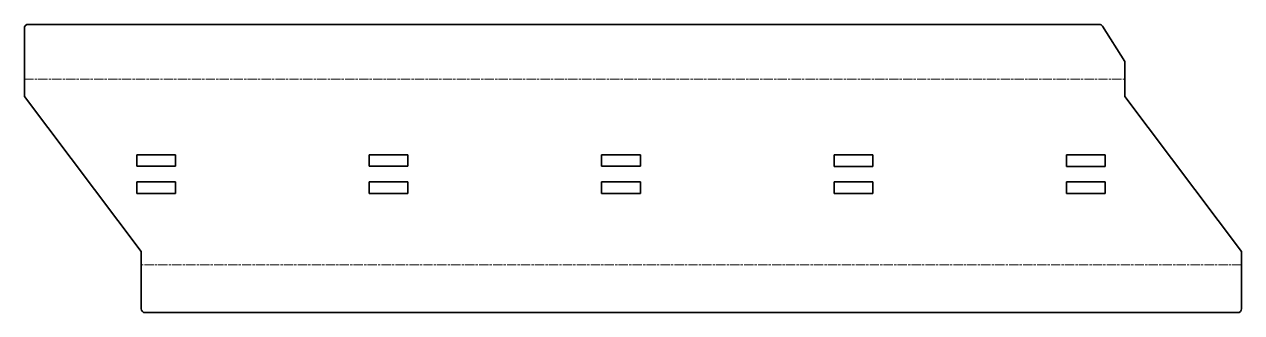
# Model space of a CAD drawing. Header units: millimetres. Extents: x 0 to 314, y 0 to 74.
import ezdxf

# ---------------------------------------------------------------- set-up
doc = ezdxf.new("R2010")
doc.units = ezdxf.units.MM
doc.linetypes.add('Chain', pattern=[13.68, 9.12, -1.14, 2.28, -1.14])
doc.layers.add('SIMUMAK Bend Centerline (ISO)', color=7, linetype='Chain', lineweight=9)
doc.layers.add('SIMUMAK Visible (ISO)', color=7, linetype='Continuous', lineweight=35)

# ---------------------------------------------------------------- blocks, each defined once
blk = doc.blocks.new('SIL-026-CTRA-01_Sheet_7_SIL-026-CTRA-01 (Desplegada)')
at = {"layer": 'SIMUMAK Bend Centerline (ISO)', "ltscale": 0.263158}
for p, q in [((-157.09, 23.09), (126.91, 23.09)), ((157.09, -24.83), (-126.91, -24.83))]:
    blk.add_line(p, q, dxfattribs=at)
at = {"layer": 'SIMUMAK Visible (ISO)'}
for p, q in [((-157.09, 18.57), (-157.09, 36.22)), ((-156.09, 37.22), (120.35, 37.22)), ((126.91, 27.61), (121.2, 36.75)), ((126.91, 27.61), (126.91, 18.57)), ((-126.91, -21.43), (-157.09, 18.57)), ((126.91, 18.57), (157.09, -21.43)), ((-128.09, 3.57), (-118.09, 3.57)), ((-128.09, 0.57), (-128.09, 3.57)), ((-118.09, 3.57), (-118.09, 0.57)), ((-68.09, 3.57), (-58.09, 3.57)), ((-68.09, 0.57), (-68.09, 3.57)), ((-58.09, 3.57), (-58.09, 0.57)), ((-8.09, 3.57), (1.91, 3.57)), ((-8.09, 0.57), (-8.09, 3.57)), ((1.91, 3.57), (1.91, 0.57)), ((51.91, 3.56), (61.91, 3.56)), ((51.91, 0.56), (51.91, 3.56)), ((61.91, 3.56), (61.91, 0.56)), ((111.91, 3.56), (121.91, 3.56)), ((111.91, 0.56), (111.91, 3.56)), ((121.91, 3.56), (121.91, 0.56)), ((-118.09, 0.57), (-128.09, 0.57)), ((-58.09, 0.57), (-68.09, 0.57)), ((1.91, 0.57), (-8.09, 0.57)), ((61.91, 0.56), (51.91, 0.56)), ((121.91, 0.56), (111.91, 0.56)), ((-128.09, -3.43), (-118.09, -3.43)), ((-128.09, -6.43), (-128.09, -3.43)), ((-118.09, -3.43), (-118.09, -6.43)), ((-68.09, -3.43), (-58.09, -3.43)), ((-68.09, -6.43), (-68.09, -3.43)), ((-58.09, -3.43), (-58.09, -6.43)), ((-8.09, -3.43), (1.91, -3.43)), ((-8.09, -6.43), (-8.09, -3.43)), ((1.91, -3.43), (1.91, -6.43)), ((51.91, -3.44), (61.91, -3.44)), ((51.91, -6.44), (51.91, -3.44)), ((61.91, -3.44), (61.91, -6.44)), ((111.91, -3.44), (121.91, -3.44)), ((111.91, -6.44), (111.91, -3.44)), ((121.91, -3.44), (121.91, -6.44)), ((-118.09, -6.43), (-128.09, -6.43)), ((-58.09, -6.43), (-68.09, -6.43)), ((1.91, -6.43), (-8.09, -6.43)), ((61.91, -6.44), (51.91, -6.44)), ((121.91, -6.44), (111.91, -6.44)), ((-126.91, -36.22), (-126.91, -21.43)), ((157.09, -21.43), (157.09, -36.22)), ((156.09, -37.22), (-125.91, -37.22))]:
    blk.add_line(p, q, dxfattribs=at)
at = {"layer": 'SIMUMAK Visible (ISO)', "extrusion": (0, 0, -1)}
for centre, start, end in [((156.09, 36.22), 0, 90), ((-120.35, 36.22), 90, 148.0152), ((125.91, -36.22), 270, 0), ((-156.09, -36.22), 180, 270)]:
    blk.add_arc(centre, 1, start, end, dxfattribs=at)

msp = doc.modelspace()

# ---------------------------------------------------------------- block references
msp.add_blockref('SIL-026-CTRA-01_Sheet_7_SIL-026-CTRA-01 (Desplegada)', (157.09, 37.22))

doc.saveas('drawing.dxf')
